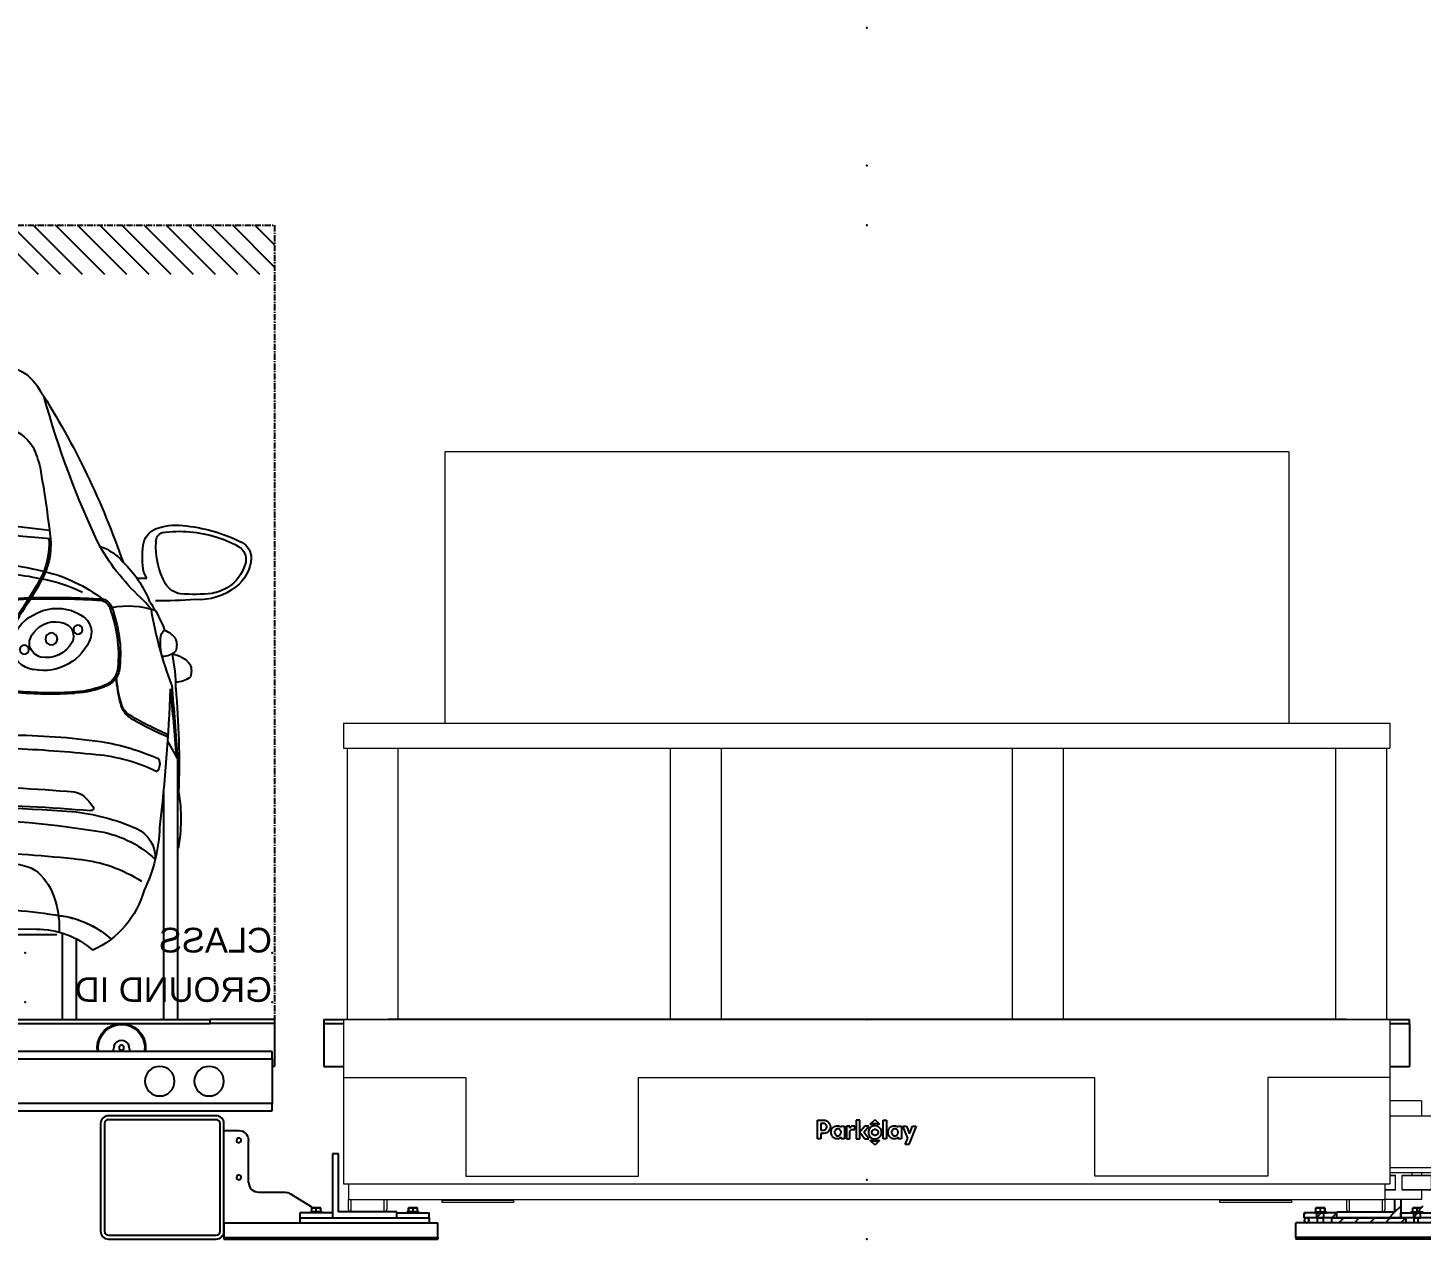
# Model space of a CAD drawing. Header units: millimetres. Extents: x 1822 to 16527, y -301 to 9797.
# Drawn here: x 6356.6 to 6638.9, y 3119.3 to 3364.7 of the extents above; entities that cross this region are included whole.
import ezdxf
from ezdxf.enums import TextEntityAlignment as Align

# ---------------------------------------------------------------- set-up
doc = ezdxf.new("R2010")
doc.units = ezdxf.units.MM
doc.set_wipeout_variables(frame=1)
doc.linetypes.add('CENTER', pattern=[2, 1.25, -0.25, 0.25, -0.25])
doc.linetypes.add('PHANTOM', pattern=[12.7, 6.35, -1.27, 1.27, -1.27, 1.27, -1.27])
for name, color, linetype in [('PK24-LABEL', 7, 'Continuous'), ('PK24-LOGO', 7, 'Continuous'), ('PK24E', 7, 'Continuous'), ('PK24E-COMP-CAR', 7, 'Continuous'), ('PK24E-DATA', 7, 'Continuous'), ('PK24E-STRUCT-STEEL', 254, 'Continuous')]:
    doc.layers.add(name, color=color, linetype=linetype)
for name, color, linetype, true_color in [('PK24E-COMP-CAR_ZONE', 250, 'CENTER', 0x383e42), ('PK24E-COMP-PALLET', 132, 'Continuous', 0x00b7c8), ('PK24E-HELPER', 253, 'PHANTOM', 0xa1a1a1), ('PK24E-SYS-SHELF', 31, 'Continuous', 0xffcc5a), ('PK24E-SYS-SHUTTLE', 31, 'Continuous', 0xffcc5a)]:
    doc.layers.add(name, color=color, linetype=linetype, true_color=true_color)
doc.styles.get("Standard").update_dxf_attribs({"font": 'arial.ttf'})

# ---------------------------------------------------------------- blocks, each defined once
blk = doc.blocks.new('*U50')
at = {"layer": 'PK24E-HELPER'}
blk.add_point((0, 213), dxfattribs=at)
at = {"layer": 'PK24-LABEL'}
blk.add_attdef('LEVEL_ID', text='', height=5, dxfattribs=at).set_placement((1102.57, 10.38), align=Align.CENTER)
at = {"layer": 'PK24E-DATA'}
for tag, p in [('COMP_TYPE', (170.5, 13.5)), ('GROUND_ID', (170.5, 3.5))]:
    blk.add_attdef(tag, p, '', height=5, dxfattribs=at)
blk = doc.blocks.new('*U51')
at = {"layer": 'PK24E-HELPER'}
for p in [(0, 173), (0, 0)]:
    blk.add_point(p, dxfattribs=at)
at = {"layer": 'PK24-LABEL'}
blk.add_attdef('LEVEL_ID', text='', height=5, dxfattribs=at).set_placement((1102.57, 10.38), align=Align.CENTER)
at = {"layer": 'PK24E-DATA'}
for tag, p in [('COMP_TYPE', (170.5, 13.5)), ('GROUND_ID', (170.5, 3.5))]:
    blk.add_attdef(tag, p, '', height=5, dxfattribs=at)
blk = doc.blocks.new('*U53')
at = {"layer": 'PK24E-HELPER'}
blk.add_point((0, 213), dxfattribs=at)
at = {"layer": 'PK24-LABEL'}
blk.add_attdef('LEVEL_ID', text='', height=5, dxfattribs=at).set_placement((876.57, 10.38), align=Align.CENTER)
at = {"layer": 'PK24E-DATA'}
for tag, p in [('COMP_TYPE', (170.5, 13.5)), ('GROUND_ID', (170.5, 3.5))]:
    blk.add_attdef(tag, p, '', height=5, dxfattribs=at)
blk = doc.blocks.new('LOGO----DECOR-PK24')
at = {"layer": 'PK24-LOGO'}
for p, q in [((-10, 2.13), (-8.71, 2.13)), ((-10, -1.62), (-10, 2.13)), ((-9.29, 1.47), (-9.29, 0.11)), ((-8.76, 1.47), (-9.29, 1.47)), ((-9.29, 0.11), (-8.76, 0.11)), ((-8.61, 1.46), (-8.76, 1.47)), ((-8.76, 0.11), (-8.61, 0.13)), ((-8.71, 2.13), (-8.43, 2.11)), ((-8.48, 1.42), (-8.61, 1.46)), ((-8.61, 0.13), (-8.48, 0.17)), ((-8.36, 1.35), (-8.48, 1.42)), ((-8.48, 0.17), (-8.36, 0.23)), ((-8.43, 2.11), (-8.3, 2.07)), ((-8.26, 1.27), (-8.36, 1.35)), ((-8.36, 0.23), (-8.26, 0.31)), ((-8.3, 2.07), (-8.17, 2.03)), ((-8.19, 1.17), (-8.26, 1.27)), ((-8.26, 0.31), (-8.19, 0.41)), ((-8.13, 1.05), (-8.19, 1.17)), ((-8.19, 0.41), (-8.13, 0.53)), ((-8.17, 2.03), (-7.94, 1.9)), ((-8.09, 0.93), (-8.13, 1.05)), ((-8.13, 0.53), (-8.09, 0.66)), ((-8.08, 0.79), (-8.09, 0.93)), ((-8.09, 0.66), (-8.08, 0.79)), ((-7.94, 1.9), (-7.74, 1.74)), ((-7.74, 1.74), (-7.58, 1.55)), ((-7.58, 0.04), (-7.74, -0.16)), ((-7.58, 1.55), (-7.46, 1.32)), ((-7.46, 0.27), (-7.58, 0.04)), ((-7.46, 1.32), (-7.38, 1.06)), ((-7.38, 0.52), (-7.46, 0.27)), ((-7.38, 1.06), (-7.36, 0.79)), ((-7.36, 0.79), (-7.38, 0.52)), ((-7.19, -0.02), (-7.16, 0.13)), ((-7.16, 0.13), (-7.11, 0.26)), ((-7.11, 0.26), (-6.98, 0.49)), ((-6.98, 0.49), (-6.82, 0.68)), ((-6.82, 0.68), (-6.62, 0.82)), ((-6.62, 0.82), (-6.41, 0.92)), ((-6.42, 0.06), (-6.48, -0.05)), ((-6.33, 0.17), (-6.42, 0.06)), ((-6.41, 0.92), (-6.19, 0.98)), ((-6.23, 0.25), (-6.33, 0.17)), ((-6.11, 0.31), (-6.23, 0.25)), ((-6.19, 0.98), (-5.97, 1)), ((-5.98, 0.35), (-6.11, 0.31)), ((-5.84, 0.36), (-5.98, 0.35)), ((-5.97, 1), (-5.74, 0.98)), ((-5.71, 0.35), (-5.84, 0.36)), ((-5.74, 0.98), (-5.53, 0.92)), ((-5.58, 0.31), (-5.71, 0.35)), ((-5.47, 0.24), (-5.58, 0.31)), ((-5.53, 0.92), (-5.35, 0.82)), ((-5.37, 0.16), (-5.47, 0.24)), ((-5.29, 0.06), (-5.37, 0.16)), ((-5.35, 0.82), (-5.21, 0.7)), ((-5.23, -0.06), (-5.29, 0.06)), ((-5.21, 0.7), (-5.21, 0.95)), ((-5.21, 0.95), (-4.5, 0.95)), ((-4.5, 0.95), (-4.5, -1.62)), ((-3.41, 0.95), (-4.11, 0.95)), ((-4.11, 0.95), (-4.11, -1.62)), ((-3.41, 0.53), (-3.41, 0.95)), ((-3.36, 0.62), (-3.41, 0.53)), ((-3.37, -0.03), (-3.32, 0.06)), ((-3.29, 0.71), (-3.36, 0.62)), ((-3.32, 0.06), (-3.26, 0.13)), ((-3.22, 0.78), (-3.29, 0.71)), ((-3.26, 0.13), (-3.19, 0.19)), ((-3.14, 0.84), (-3.22, 0.78)), ((-3.19, 0.19), (-3.11, 0.23)), ((-3.05, 0.89), (-3.14, 0.84)), ((-3.11, 0.23), (-3.02, 0.26)), ((-2.94, 0.92), (-3.05, 0.89)), ((-3.02, 0.26), (-2.92, 0.27)), ((-2.83, 0.94), (-2.94, 0.92)), ((-2.92, 0.27), (-2.42, 0.27)), ((-2.7, 0.95), (-2.83, 0.94)), ((-2.42, 0.95), (-2.7, 0.95)), ((-2.42, 0.27), (-2.42, 0.95)), ((-1.42, 2.13), (-2.13, 2.13)), ((-2.13, 2.13), (-2.13, -1.62)), ((-1.42, -1.62), (-1.42, 2.13)), ((-0.37, 0.95), (-1.42, -0.33)), ((-0.61, -0.33), (0.44, 0.95)), ((0.44, 0.95), (-0.37, 0.95)), ((0.44, 0.19), (0.36, -0.06)), ((0.56, 0.41), (0.44, 0.19)), ((0.72, 0.61), (0.56, 0.41)), ((0.92, 0.77), (0.72, 0.61)), ((0.77, 1.32), (0.79, 1.37)), ((0.78, 1.26), (0.77, 1.32)), ((0.81, 1.24), (0.78, 1.26)), ((0.79, 1.37), (1.61, 2.19)), ((0.85, 1.23), (0.81, 1.24)), ((0.89, 1.24), (0.85, 1.23)), ((1.07, 1.32), (0.89, 1.24)), ((1.15, 0.9), (0.92, 0.77)), ((1.27, 1.37), (1.07, 1.32)), ((1.07, -0.08), (1.13, 0.03)), ((1.13, 0.03), (1.21, 0.12)), ((1.4, 0.98), (1.15, 0.9)), ((1.21, 0.12), (1.3, 0.2)), ((1.46, 1.41), (1.27, 1.37)), ((1.3, 0.2), (1.41, 0.26)), ((1.67, 1), (1.4, 0.98)), ((1.41, 0.26), (1.54, 0.3)), ((1.67, 1.42), (1.46, 1.41)), ((1.54, 0.3), (1.67, 0.31)), ((1.61, 2.19), (1.67, 2.21)), ((1.67, 2.21), (1.73, 2.19)), ((1.87, 1.41), (1.67, 1.42)), ((1.94, 0.98), (1.67, 1)), ((1.67, 0.31), (1.8, 0.3)), ((1.73, 2.19), (2.54, 1.37)), ((1.8, 0.3), (1.92, 0.26)), ((2.07, 1.37), (1.87, 1.41)), ((1.92, 0.26), (2.03, 0.2)), ((2.19, 0.9), (1.94, 0.98)), ((2.03, 0.2), (2.13, 0.12)), ((2.26, 1.32), (2.07, 1.37)), ((2.13, 0.12), (2.2, 0.03)), ((2.41, 0.77), (2.19, 0.9)), ((2.2, 0.03), (2.26, -0.08)), ((2.45, 1.24), (2.26, 1.32)), ((2.61, 0.61), (2.41, 0.77)), ((2.48, 1.23), (2.45, 1.24)), ((2.52, 1.24), (2.48, 1.23)), ((2.55, 1.26), (2.52, 1.24)), ((2.54, 1.37), (2.57, 1.32)), ((2.57, 1.32), (2.55, 1.26)), ((2.78, 0.41), (2.61, 0.61)), ((2.9, 0.19), (2.78, 0.41)), ((2.98, -0.06), (2.9, 0.19)), ((3.31, 2.13), (4.01, 2.13)), ((3.31, -1.62), (3.31, 2.13)), ((4.01, 2.13), (4.01, -1.62)), ((4.37, -0.02), (4.4, 0.13)), ((4.4, 0.13), (4.45, 0.26)), ((4.45, 0.26), (4.58, 0.49)), ((4.58, 0.49), (4.74, 0.68)), ((4.74, 0.68), (4.93, 0.82)), ((4.93, 0.82), (5.15, 0.92)), ((5.14, 0.06), (5.08, -0.05)), ((5.23, 0.17), (5.14, 0.06)), ((5.15, 0.92), (5.37, 0.98)), ((5.33, 0.25), (5.23, 0.17)), ((5.45, 0.31), (5.33, 0.25)), ((5.37, 0.98), (5.59, 1)), ((5.58, 0.35), (5.45, 0.31)), ((5.72, 0.36), (5.58, 0.35)), ((5.59, 1), (5.82, 0.98)), ((5.85, 0.35), (5.72, 0.36)), ((5.82, 0.98), (6.03, 0.92)), ((5.98, 0.31), (5.85, 0.35)), ((6.09, 0.24), (5.98, 0.31)), ((6.03, 0.92), (6.21, 0.82)), ((6.19, 0.16), (6.09, 0.24)), ((6.27, 0.06), (6.19, 0.16)), ((6.21, 0.82), (6.35, 0.7)), ((6.32, -0.06), (6.27, 0.06)), ((6.35, 0.7), (6.35, 0.95)), ((6.35, 0.95), (7.06, 0.95)), ((7.06, 0.95), (7.06, -1.62)), ((8.33, -1.51), (7.31, 0.95)), ((7.31, 0.95), (8.05, 0.95)), ((8.05, 0.95), (8.68, -0.63)), ((10, 0.95), (8.51, -2.81)), ((8.68, -0.63), (9.27, 0.95)), ((9.27, 0.95), (10, 0.95)), ((-9.29, -1.62), (-10, -1.62)), ((-8.71, -0.55), (-9.29, -0.55)), ((-9.29, -0.55), (-9.29, -1.62)), ((-8.43, -0.52), (-8.71, -0.55)), ((-8.3, -0.49), (-8.43, -0.52)), ((-8.17, -0.44), (-8.3, -0.49)), ((-7.94, -0.32), (-8.17, -0.44)), ((-7.74, -0.16), (-7.94, -0.32)), ((-7.22, -0.33), (-7.21, -0.17)), ((-7.21, -0.5), (-7.22, -0.33)), ((-7.21, -0.17), (-7.19, -0.02)), ((-7.19, -0.65), (-7.21, -0.5)), ((-7.16, -0.79), (-7.19, -0.65)), ((-7.1, -0.92), (-7.16, -0.79)), ((-6.97, -1.15), (-7.1, -0.92)), ((-6.81, -1.34), (-6.97, -1.15)), ((-6.62, -1.48), (-6.81, -1.34)), ((-6.41, -1.59), (-6.62, -1.48)), ((-6.52, -0.18), (-6.53, -0.33)), ((-6.53, -0.33), (-6.52, -0.47)), ((-6.48, -0.05), (-6.52, -0.18)), ((-6.52, -0.47), (-6.48, -0.6)), ((-6.48, -0.6), (-6.42, -0.72)), ((-6.42, -0.72), (-6.33, -0.82)), ((-6.19, -1.65), (-6.41, -1.59)), ((-6.33, -0.82), (-6.23, -0.9)), ((-6.23, -0.9), (-6.11, -0.97)), ((-5.98, -1.67), (-6.19, -1.65)), ((-6.11, -0.97), (-5.98, -1.01)), ((-5.98, -1.01), (-5.84, -1.02)), ((-5.74, -1.65), (-5.98, -1.67)), ((-5.84, -1.02), (-5.71, -1.01)), ((-5.53, -1.57), (-5.74, -1.65)), ((-5.71, -1.01), (-5.58, -0.97)), ((-5.58, -0.97), (-5.47, -0.9)), ((-5.35, -1.47), (-5.53, -1.57)), ((-5.47, -0.9), (-5.37, -0.82)), ((-5.37, -0.82), (-5.29, -0.72)), ((-5.21, -1.33), (-5.35, -1.47)), ((-5.29, -0.72), (-5.23, -0.6)), ((-5.2, -0.19), (-5.23, -0.06)), ((-5.23, -0.6), (-5.2, -0.47)), ((-5.21, -1.62), (-5.21, -1.33)), ((-5.21, -1.33), (-5.21, -1.33)), ((-4.5, -1.62), (-5.21, -1.62)), ((-5.19, -0.33), (-5.2, -0.19)), ((-5.2, -0.47), (-5.19, -0.33)), ((-4.11, -1.62), (-3.41, -1.62)), ((-3.41, -0.21), (-3.4, -0.12)), ((-3.41, -1.62), (-3.41, -0.21)), ((-3.4, -0.12), (-3.37, -0.03)), ((-2.13, -1.62), (-1.42, -1.62)), ((-1.42, -0.33), (-0.37, -1.62)), ((0.44, -1.62), (-0.61, -0.33)), ((-0.37, -1.62), (0.44, -1.62)), ((0.36, -0.06), (0.33, -0.33)), ((0.33, -0.33), (0.36, -0.6)), ((0.36, -0.6), (0.44, -0.85)), ((0.44, -0.85), (0.56, -1.08)), ((0.56, -1.08), (0.72, -1.28)), ((0.72, -1.28), (0.92, -1.44)), ((0.77, -1.98), (0.78, -1.93)), ((0.79, -2.04), (0.77, -1.98)), ((0.78, -1.93), (0.81, -1.9)), ((1.61, -2.85), (0.79, -2.04)), ((0.81, -1.9), (0.85, -1.89)), ((0.85, -1.89), (0.89, -1.9)), ((0.89, -1.9), (1.07, -1.98)), ((0.92, -1.44), (1.15, -1.56)), ((1.02, -0.33), (1.03, -0.2)), ((1.03, -0.46), (1.02, -0.33)), ((1.03, -0.2), (1.07, -0.08)), ((1.07, -0.59), (1.03, -0.46)), ((1.13, -0.7), (1.07, -0.59)), ((1.07, -1.98), (1.27, -2.04)), ((1.21, -0.79), (1.13, -0.7)), ((1.15, -1.56), (1.4, -1.64)), ((1.3, -0.87), (1.21, -0.79)), ((1.27, -2.04), (1.46, -2.07)), ((1.41, -0.93), (1.3, -0.87)), ((1.4, -1.64), (1.67, -1.67)), ((1.54, -0.97), (1.41, -0.93)), ((1.46, -2.07), (1.67, -2.09)), ((1.67, -0.98), (1.54, -0.97)), ((1.8, -0.97), (1.67, -0.98)), ((1.67, -1.67), (1.94, -1.64)), ((1.67, -2.09), (1.87, -2.07)), ((2.54, -2.04), (1.73, -2.85)), ((1.92, -0.93), (1.8, -0.97)), ((1.87, -2.07), (2.07, -2.04)), ((2.03, -0.87), (1.92, -0.93)), ((1.94, -1.64), (2.19, -1.56)), ((2.13, -0.79), (2.03, -0.87)), ((2.07, -2.04), (2.26, -1.98)), ((2.2, -0.7), (2.13, -0.79)), ((2.19, -1.56), (2.41, -1.44)), ((2.26, -0.59), (2.2, -0.7)), ((2.26, -0.08), (2.3, -0.2)), ((2.3, -0.46), (2.26, -0.59)), ((2.26, -1.98), (2.45, -1.9)), ((2.3, -0.2), (2.31, -0.33)), ((2.31, -0.33), (2.3, -0.46)), ((2.41, -1.44), (2.61, -1.28)), ((2.45, -1.9), (2.48, -1.89)), ((2.48, -1.89), (2.52, -1.9)), ((2.52, -1.9), (2.55, -1.93)), ((2.57, -1.98), (2.54, -2.04)), ((2.55, -1.93), (2.57, -1.98)), ((2.61, -1.28), (2.78, -1.08)), ((2.78, -1.08), (2.9, -0.85)), ((2.9, -0.85), (2.98, -0.6)), ((3, -0.33), (2.98, -0.06)), ((2.98, -0.6), (3, -0.33)), ((4.01, -1.62), (3.31, -1.62)), ((4.34, -0.17), (4.37, -0.02)), ((4.34, -0.33), (4.34, -0.17)), ((4.34, -0.5), (4.34, -0.33)), ((4.37, -0.65), (4.34, -0.5)), ((4.4, -0.79), (4.37, -0.65)), ((4.46, -0.92), (4.4, -0.79)), ((4.59, -1.15), (4.46, -0.92)), ((4.75, -1.34), (4.59, -1.15)), ((4.94, -1.48), (4.75, -1.34)), ((5.15, -1.59), (4.94, -1.48)), ((5.04, -0.18), (5.03, -0.33)), ((5.03, -0.33), (5.04, -0.47)), ((5.08, -0.05), (5.04, -0.18)), ((5.04, -0.47), (5.08, -0.6)), ((5.08, -0.6), (5.14, -0.72)), ((5.14, -0.72), (5.23, -0.82)), ((5.37, -1.65), (5.15, -1.59)), ((5.23, -0.82), (5.33, -0.9)), ((5.33, -0.9), (5.45, -0.97)), ((5.58, -1.67), (5.37, -1.65)), ((5.45, -0.97), (5.58, -1.01)), ((5.58, -1.01), (5.72, -1.02)), ((5.81, -1.65), (5.58, -1.67)), ((5.72, -1.02), (5.85, -1.01)), ((6.03, -1.57), (5.81, -1.65)), ((5.85, -1.01), (5.98, -0.97)), ((5.98, -0.97), (6.09, -0.9)), ((6.21, -1.47), (6.03, -1.57)), ((6.09, -0.9), (6.19, -0.82)), ((6.19, -0.82), (6.27, -0.72)), ((6.35, -1.33), (6.21, -1.47)), ((6.27, -0.72), (6.32, -0.6)), ((6.36, -0.19), (6.32, -0.06)), ((6.32, -0.6), (6.36, -0.47)), ((6.35, -1.62), (6.35, -1.33)), ((6.35, -1.33), (6.35, -1.33)), ((7.06, -1.62), (6.35, -1.62)), ((6.37, -0.33), (6.36, -0.19)), ((6.36, -0.47), (6.37, -0.33)), ((7.8, -2.81), (8.33, -1.51)), ((8.51, -2.81), (7.8, -2.81)), ((1.67, -2.88), (1.61, -2.85)), ((1.73, -2.85), (1.67, -2.88))]:
    blk.add_line(p, q, dxfattribs=at)
blk = doc.blocks.new('SEDAN--ONPALLET-BACK-COMP-PKE24')
at = {"layer": 'PK24E-COMP-CAR'}
for p, q in [((-78.19, 93.65), (-78.57, 92.66)), ((78.18, 93.65), (78.56, 92.66)), ((-83.42, 89.39), (-82.8, 90.58)), ((83.41, 89.39), (82.79, 90.58)), ((-81.39, 89.38), (-83.42, 89.39)), ((81.38, 89.38), (83.41, 89.39)), ((85.14, 84.82), (83.86, 84.82)), ((-3.03, 82.53), (-0.89, 77.91)), ((0, 80.09), (-1.62, 83.19)), ((0, 80.09), (1.61, 83.19)), ((3.03, 82.53), (0.88, 77.91)), ((-5.34, 79.42), (-2.11, 72.72)), ((-1.8, 75.79), (-4.54, 80.95)), ((1.79, 75.79), (4.53, 80.95)), ((5.33, 79.42), (2.1, 72.72)), ((-0.89, 77.91), (-1.8, 75.79)), ((0, 77.91), (-0.89, 77.91)), ((0, 77.91), (0.88, 77.91)), ((0.88, 77.91), (1.79, 75.79)), ((-1.6, 72.54), (0, 76.15)), ((1.59, 72.54), (0, 76.15)), ((-48.61, 68.57), (-33.94, 68.66)), ((-48.4, 68.25), (-33.73, 68.34)), ((48.39, 68.25), (33.72, 68.34)), ((48.6, 68.57), (33.93, 68.66)), ((38.65, 61.55), (-38.66, 61.55)), ((38.65, 61.19), (-38.66, 61.19)), ((37.58, 59.7), (-37.59, 59.7)), ((-87.57, 56.39), (-89.7, 52.69)), ((87.56, 56.39), (89.7, 52.69)), ((-89.7, 0), (-89.7, 52.69)), ((89.7, 0), (89.7, 52.69)), ((-86.74, 46.15), (-86.74, 0)), ((86.73, 46.15), (86.73, 0)), ((54.62, 28.71), (45.73, 28.71)), ((53.92, 30.48), (46.42, 30.48)), ((38.11, 22.56), (-48.96, 22.56)), ((-66.2, 17.52), (-66.2, 0)), ((67.12, 17.21), (-65.12, 17.21)), ((66.2, 17.52), (66.2, 0)), ((-69.17, 0), (-69.17, 16.29)), ((69.16, 0), (69.16, 16.29))]:
    blk.add_line(p, q, dxfattribs=at)
for centre, radius in [((0, 77.87), 7.61), ((0, 77.87), 6.51), ((0, 77.87), 5.56), ((-69.42, 78.97), 0.922), ((-46.41, 78.14), 0.922), ((46.4, 78.14), 0.922), ((69.41, 78.97), 0.922), ((-64.06, 77.1), 1.21), ((-42.21, 76.65), 1.04), ((42.2, 76.65), 1.04), ((64.06, 77.1), 1.21), ((-58.58, 74.94), 0.922), ((-38.35, 75.07), 0.922), ((38.34, 75.07), 0.922), ((58.57, 74.94), 0.922), ((45.54, 23.04), 3.91), ((54.74, 23.04), 3.91)]:
    blk.add_circle(centre, radius, dxfattribs=at)
for centre, radius, start, end in [((0, -306.42), 441.62, 82.7549, 97.2451), ((-53.72, 123.47), 8.91, 111.7295, 146.4808), ((-56.43, 130.59), 1.3, 56.0817, 117.0246), ((-1705.96, -70.58), 1662.61, 6.58929, 6.98737), ((1705.95, -70.58), 1662.61, 173.01263, 173.41071), ((56.42, 130.59), 1.3, 62.9754, 123.9183), ((53.71, 123.47), 8.91, 33.5192, 68.2705), ((73.75, 40.71), 160.89, 146.9751, 160.7906), ((-73.76, 40.71), 160.89, 19.2094, 33.0249), ((-232.16, 172.11), 175.68, 334.28, 344.8153), ((0, -299.58), 425.19, 85.3076, 94.6924), ((0, -236.02), 360.28, 87.2594, 92.7406), ((232.15, 172.11), 175.68, 195.1847, 205.72), ((-27.15, 36.74), 87.78, 94.9922, 108.0402), ((-27.01, 44.32), 78.81, 94.578, 107.6248), ((-11.48, -105.61), 229.53, 91.4347, 95.4539), ((11.48, -105.61), 229.53, 84.5461, 88.5653), ((27, 44.32), 78.81, 72.3752, 85.422), ((27.14, 36.74), 87.78, 71.9598, 85.0078), ((-52.08, 110.61), 9.85, 103.2514, 147.2793), ((-49.66, 113.65), 5.91, 101.7996, 159.3121), ((49.65, 113.65), 5.91, 20.6879, 78.2004), ((52.07, 110.61), 9.85, 32.7207, 76.7486), ((-42.4, 107.59), 19.8, 155.0777, 167.6656), ((42.39, 107.59), 19.8, 12.3344, 24.9223), ((2.09, 102.19), 58.86, 166.7004, 179.8799), ((-2.1, 102.19), 58.86, 0.1201, 13.2996), ((204.77, 65.47), 270.53, 170.1331, 173.2046), ((-204.78, 65.47), 270.53, 6.7954, 9.8669), ((0, -408.79), 511.92, 82.8586, 97.1414), ((0, -708.69), 812.99, 85.99614, 94.00386), ((-87.69, 66.79), 33.42, 95.082, 116.6494), ((-90, 74.41), 24.49, 81.7517, 107.9773), ((-89.33, 88.38), 11.77, 69.152, 96.4359), ((-86.68, 95.66), 4.03, 6.1344, 67.6054), ((0, -661.52), 761.68, 85.1916, 94.8084), ((86.67, 95.66), 4.03, 112.3946, 173.8656), ((89.33, 88.38), 11.77, 83.5641, 110.848), ((90, 74.41), 24.49, 72.0227, 98.2483), ((87.68, 66.79), 33.42, 63.3506, 84.918), ((-100.94, 93.54), 3.58, 119.0895, 181.663), ((-91.84, 78.02), 20.5, 106.2161, 121.0426), ((-100.63, 95.81), 15.41, 330.613, 3.6615), ((-87.23, 96.8), 1.99, 359.75, 68.1096), ((-97.34, 93.67), 14.86, 347.9987, 9.3674), ((-49.29, 96.14), 14.63, 174.7585, 210.2173), ((-48.95, 96.28), 14.63, 175.1799, 210.2173), ((48.94, 96.28), 14.63, 329.7827, 4.8201), ((49.28, 96.14), 14.63, 329.7827, 5.2415), ((97.33, 93.67), 14.86, 170.6326, 192.0013), ((100.62, 95.81), 15.41, 176.3385, 209.387), ((87.22, 96.8), 1.99, 111.8904, 180.25), ((91.83, 78.02), 20.5, 58.9574, 73.7839), ((100.94, 93.54), 3.58, 358.337, 60.9105), ((-96.73, 93.91), 7.81, 183.5184, 233.0831), ((-100.21, 93.18), 3.25, 132.4659, 197.315), ((-111.73, 117.38), 43.53, 311.6388, 330.3946), ((-70.54, 85.98), 10.45, 108.7213, 140.2441), ((-24.17, -125.3), 219.77, 91.3793, 96.7753), ((0, -729.84), 824.77, 87.95349, 92.04651), ((24.16, -125.3), 219.77, 83.2247, 88.6207), ((111.72, 117.38), 43.53, 209.6054, 228.3612), ((70.53, 85.98), 10.45, 39.7559, 71.2787), ((96.72, 93.91), 7.81, 306.9169, 356.4816), ((100.2, 93.18), 3.25, 342.685, 47.5341), ((-95.23, 94.63), 8.44, 196.6287, 237.6331), ((-62.99, 76.43), 22.5, 133.8314, 158.0251), ((-55.39, 60.52), 31.12, 103.9165, 127.5363), ((-37.92, -16.3), 109.91, 96.3588, 102.9332), ((-41.21, -18.05), 109.37, 94.2006, 100.8696), ((-23.53, -158.53), 250.88, 91.3516, 95.8781), ((0, -917.39), 1010.09, 88.32968, 91.67032), ((23.52, -158.53), 250.88, 84.1219, 88.6484), ((41.2, -18.05), 109.37, 79.1304, 85.7994), ((37.91, -16.3), 109.91, 77.0668, 83.6412), ((55.38, 60.52), 31.12, 52.4637, 76.0835), ((62.98, 76.43), 22.5, 21.9749, 46.1686), ((95.22, 94.63), 8.44, 302.3669, 343.3713), ((-94.05, 96.69), 11.64, 230.7729, 273.9635), ((-90.95, 90.58), 4.42, 279.8854, 328.087), ((-56.08, 57.32), 32.54, 100.8472, 115.9658), ((23.13, 136.48), 97.51, 209.2858, 214.1647), ((23.46, 136.62), 97.51, 209.2858, 214.1647), ((-23.47, 136.62), 97.51, 325.8353, 330.7142), ((-23.13, 136.48), 97.51, 325.8353, 330.7142), ((56.07, 57.32), 32.54, 64.0342, 79.1528), ((90.94, 90.58), 4.42, 211.913, 260.1146), ((94.05, 96.69), 11.64, 266.0365, 309.2271), ((-94.33, 97.07), 10.99, 240.4865, 257.8848), ((-92.89, 121.27), 35.15, 263.8729, 274.4004), ((-85.71, 196.49), 111.67, 266.1296, 270.2906), ((-57.79, 67.26), 31.44, 145.9831, 158.2919), ((-118.58, 114.5), 46.46, 317.8416, 320.3425), ((-72.97, 82.12), 3.58, 131.3061, 157.2543), ((-73.48, 82.48), 2.54, 105.7649, 159.5738), ((-74.08, 83.08), 2.14, 97.396, 125.9447), ((-63.65, -88.82), 174.34, 88.7985, 93.5194), ((-63.47, -89.09), 174.34, 88.7985, 93.5194), ((-65.58, -24.83), 110.46, 78.6349, 86.8746), ((-65.43, -25.08), 110.46, 78.6349, 86.8746), ((65.42, -25.08), 110.46, 93.1254, 101.3651), ((65.57, -24.83), 110.46, 93.1254, 101.3651), ((63.46, -89.09), 174.34, 86.4806, 91.2015), ((63.64, -88.82), 174.34, 86.4806, 91.2015), ((73.47, 82.48), 2.54, 20.4262, 74.2351), ((74.07, 83.08), 2.14, 54.0553, 82.604), ((72.96, 82.12), 3.58, 22.7457, 48.6939), ((118.57, 114.5), 46.46, 219.6575, 222.1584), ((57.78, 67.26), 31.44, 21.7081, 34.0169), ((85.7, 196.49), 111.67, 269.7094, 273.8704), ((92.88, 121.27), 35.15, 265.5996, 276.1271), ((94.33, 97.07), 10.99, 282.1152, 299.5135), ((-163.05, 96.22), 79.84, 339.1233, 350.3985), ((-79.48, 65.91), 17.88, 79.6458, 108.1931), ((-83.51, 82.79), 0.82, 140.0391, 172.0315), ((-51.77, 74.05), 26.26, 158.9072, 185.5919), ((-51.36, 73.92), 26.26, 158.9072, 185.5919), ((-65.22, 74.11), 9.19, 58.9582, 125.0893), ((-63.8, 74.87), 7.85, 6.5791, 64.9422), ((-47.59, 60.39), 23.38, 64.0562, 80.7119), ((-47.43, 60.14), 23.38, 64.0562, 80.7119), ((47.42, 60.14), 23.38, 99.2881, 115.9438), ((47.58, 60.39), 23.38, 99.2881, 115.9438), ((63.79, 74.87), 7.85, 115.0578, 173.4209), ((65.21, 74.11), 9.19, 54.9107, 121.0418), ((51.35, 73.92), 26.26, 354.4081, 21.0928), ((79.47, 65.91), 17.88, 71.8069, 100.3542), ((51.76, 74.05), 26.26, 354.4081, 21.0928), ((83.5, 82.79), 0.82, 7.9685, 39.9609), ((163.04, 96.22), 79.84, 189.6015, 200.8767), ((-68.22, 78.42), 3.94, 125.3333, 194.4275), ((-65.76, 77.66), 2.78, 108.3649, 206.1332), ((-64.89, 75.08), 5.51, 36.9767, 108.4916), ((170.36, 220), 266.59, 211.2452, 214.696), ((170.7, 220.13), 266.59, 211.2452, 214.696), ((-45.64, 77.68), 3.7, 121.086, 229.6381), ((-43.75, 71.97), 9.66, 54.2221, 113.1395), ((-43.4, 77.09), 2.06, 102.2281, 208.5248), ((-43.05, 74.8), 4.37, 35.0533, 100.4062), ((-40.94, 74.99), 5.59, 5.0066, 59.5481), ((-42.55, 71.07), 11.57, 45.6275, 63.3318), ((-42.71, 70.68), 11.84, 47.2334, 62.3277), ((-48.8, 66.06), 19.42, 22.2374, 43.2818), ((-48.6, 66.03), 19.42, 22.2374, 43.2818), ((48.59, 66.03), 19.42, 136.7182, 157.7626), ((48.79, 66.06), 19.42, 136.7182, 157.7626), ((42.55, 71.07), 11.57, 116.6682, 134.3725), ((42.7, 70.68), 11.84, 117.6723, 132.7666), ((40.93, 74.99), 5.59, 120.4519, 174.9934), ((43.75, 71.97), 9.66, 66.8605, 125.7779), ((43.04, 74.8), 4.37, 79.5938, 144.9467), ((43.39, 77.09), 2.06, 331.4752, 77.7719), ((45.63, 77.68), 3.7, 310.3619, 58.914), ((-170.71, 220.13), 266.59, 325.304, 328.7548), ((-170.37, 220), 266.59, 325.304, 328.7548), ((64.88, 75.08), 5.51, 71.5084, 143.0233), ((65.76, 77.66), 2.78, 333.8668, 71.6351), ((68.22, 78.42), 3.94, 345.5725, 54.6667), ((-85.88, 75.84), 3.56, 158.334, 199.1479), ((-84.99, 74.09), 5.2, 112.8005, 143.886), ((-88.49, 77.06), 2.35, 2.7051, 50.7396), ((-99.21, 76.61), 13.08, 346.5453, 2.4829), ((-62.48, 80.84), 10.15, 199.572, 281.0273), ((-62.96, 79.36), 6.05, 208.8387, 280.4369), ((-62.8, 76.17), 3.2, 348.406, 43.923), ((-41.84, 76.24), 2.6, 312.2585, 24.2049), ((41.84, 76.24), 2.6, 155.7951, 227.7415), ((62.79, 76.17), 3.2, 136.077, 191.594), ((62.47, 80.84), 10.15, 258.9727, 340.428), ((62.95, 79.36), 6.05, 259.5631, 331.1613), ((99.2, 76.61), 13.08, 177.5171, 193.4547), ((88.48, 77.06), 2.35, 129.2604, 177.2949), ((84.98, 74.09), 5.2, 36.114, 67.1995), ((85.87, 75.84), 3.56, 340.8521, 21.666), ((-87.96, 68.86), 5.2, 95.956, 143.886), ((-86.82, 76.71), 3.16, 219.9674, 276.0093), ((-57.79, 67.26), 31.44, 167.564, 180.3404), ((-63.07, 76.87), 3.67, 289.2747, 338.5219), ((-61.09, 75.93), 5.09, 276.2864, 358.2545), ((-40.4, 82.25), 10.62, 224.0368, 272.2346), ((-41.63, 78.14), 4.12, 209.6432, 291.8182), ((-39.45, 75.68), 4.09, 262.4683, 357.1429), ((-36.64, 71.01), 6.29, 1.5811, 22.4164), ((36.63, 71.01), 6.29, 157.5836, 178.4189), ((39.44, 75.68), 4.09, 182.8571, 277.5317), ((40.39, 82.25), 10.62, 267.7654, 315.9632), ((41.62, 78.14), 4.12, 248.1818, 330.3568), ((61.08, 75.93), 5.09, 181.7455, 263.7136), ((63.06, 76.87), 3.67, 201.4781, 250.7253), ((86.81, 76.71), 3.16, 263.9907, 320.0326), ((87.95, 68.86), 5.2, 36.114, 84.044), ((57.78, 67.26), 31.44, 359.6596, 12.436), ((-88.85, 70.61), 3.56, 158.334, 199.1479), ((-73.54, 71.6), 4.37, 181.3999, 243.9912), ((-73.38, 71.54), 4.12, 182.5999, 241.1001), ((-32.71, 71.23), 2.36, 281.9825, 358.8445), ((-32.86, 71.05), 2.71, 321.0711, 2.2929), ((-36.44, 70.98), 6.29, 1.5811, 22.4164), ((36.43, 70.98), 6.29, 157.5836, 178.4189), ((32.85, 71.05), 2.71, 177.7071, 218.9289), ((32.7, 71.23), 2.36, 181.1555, 258.0175), ((73.38, 71.54), 4.12, 298.8999, 357.4001), ((73.53, 71.6), 4.37, 296.0088, 358.6001), ((88.84, 70.61), 3.56, 340.8521, 21.666), ((-89.18, 72.97), 4.66, 229.3781, 269.5577), ((2809.42, -170.04), 2907.61, 175.3087, 175.60428), ((-104.31, 71.56), 27.17, 343.7699, 355.1958), ((-104.62, 71.06), 27.47, 344.9792, 356.1913), ((-67.64, 85.42), 19.11, 246.1134, 265.9507), ((-57.63, 85.87), 19.37, 272.5053, 296.408), ((-57.44, 85.6), 19.37, 272.5053, 296.408), ((7.47, 105.51), 67.51, 213.4958, 218.3507), ((7.81, 105.64), 67.51, 213.4958, 216.2012), ((-34.14, 75.76), 7.1, 271.5702, 285.6632), ((-33.92, 75.44), 7.1, 271.5702, 285.6632), ((-32.69, 71.2), 2.69, 284.7999, 316.228), ((32.68, 71.2), 2.69, 223.772, 255.2001), ((33.91, 75.44), 7.1, 254.3368, 268.4298), ((34.13, 75.76), 7.1, 254.3368, 268.4298), ((-7.48, 105.51), 67.51, 321.6493, 326.5042), ((-7.82, 105.64), 67.51, 323.7988, 326.5042), ((57.43, 85.6), 19.37, 243.592, 267.4947), ((57.62, 85.87), 19.37, 243.592, 267.4947), ((67.63, 85.42), 19.11, 274.0493, 293.8866), ((104.61, 71.06), 27.47, 183.8087, 195.0208), ((104.3, 71.56), 27.17, 184.8042, 196.2301), ((-2809.43, -170.04), 2907.61, 4.39572, 4.6913), ((89.17, 72.97), 4.66, 270.4423, 310.6219), ((75.79, 51.98), 165.71, 174.7739, 182.0473), ((352.68, 20.75), 443.21, 174.014, 175.7847), ((265.97, 79.98), 354.33, 182.1048, 186.6492), ((-67.85, 84.74), 18.68, 245.9927, 267.0881), ((-63.93, 143.35), 77.17, 266.2475, 275.3212), ((-63.75, 143.08), 77.17, 266.2475, 275.3212), ((-39.02, 70.72), 9.11, 212.922, 244.1396), ((39.01, 70.72), 9.11, 295.8604, 327.078), ((63.74, 143.08), 77.17, 264.6788, 273.7525), ((63.93, 143.35), 77.17, 264.6788, 273.7525), ((67.84, 84.74), 18.68, 272.9119, 294.0073), ((-265.98, 79.98), 354.33, 353.3508, 357.8952), ((-352.68, 20.75), 443.21, 4.2153, 5.986), ((-75.79, 51.98), 165.71, 357.9527, 5.2261), ((-83.55, 65.41), 5.65, 313.568, 344.996), ((-82.6, 65.28), 4.56, 311.6151, 343.2193), ((-38.58, 71.66), 10.46, 225.3338, 269.5882), ((-37.58, 69.58), 9.88, 217.078, 269.9506), ((-38.58, 72.01), 10.46, 245.0495, 269.5882), ((37.57, 69.58), 9.88, 270.0494, 322.922), ((38.57, 71.66), 10.46, 270.4118, 314.6662), ((38.57, 72.01), 10.46, 270.4118, 294.9505), ((83.54, 65.41), 5.65, 195.004, 226.432), ((82.59, 65.28), 4.56, 196.7807, 228.3849), ((-116.42, 123.58), 71.88, 293.5828, 300.8433), ((-108.59, 107.95), 54.88, 292.4492, 301.8145), ((116.41, 123.58), 71.88, 239.1567, 246.4172), ((108.58, 107.95), 54.88, 238.1855, 247.5508), ((-54.94, -79.6), 137.24, 90.2414, 97.9856), ((0, -2380.61), 2438.88, 88.69566, 91.30434), ((54.93, -79.6), 137.24, 82.0144, 89.7586), ((-66.72, 10), 46.88, 98.9464, 113.9994), ((-69.7, 17.95), 35.93, 95.4667, 116.0357), ((-41.61, -262.18), 317.46, 92.5894, 95.6973), ((0, -2232.03), 2287.67, 88.5987, 91.4013), ((-23.69, 39.97), 14.4, 92.2366, 124.1195), ((-23.76, 40.64), 13.17, 94.1085, 124.5148), ((0, -610.72), 664.95, 87.87096, 92.12904), ((0, -355.01), 410.08, 86.6107, 93.3893), ((23.68, 39.97), 14.4, 55.8805, 87.7634), ((23.75, 40.64), 13.17, 55.4852, 85.8915), ((41.6, -262.18), 317.46, 84.3027, 87.4106), ((69.69, 17.95), 35.93, 63.9643, 84.5333), ((66.71, 10), 46.88, 66.0006, 81.0536), ((2809.42, -170.04), 2907.61, 175.62198, 175.6727), ((-83.38, 51.8), 2.62, 156.973, 216.933), ((-17.88, 38.78), 19.09, 136.6482, 165.8865), ((-14.41, 35.01), 23.55, 135.5932, 159.0401), ((14.4, 35.01), 23.55, 20.9599, 44.4068), ((17.87, 38.78), 19.09, 14.1135, 43.3518), ((83.37, 51.8), 2.62, 323.067, 23.027), ((-2809.43, -170.04), 2907.61, 4.3273, 4.37802), ((-58.14, 40.66), 32.14, 170.3307, 190.778), ((352.68, 20.75), 443.21, 176.4858, 176.7268), ((-59.03, 33.06), 16.81, 133.5564, 143.3233), ((-68.21, 42.45), 3.68, 97.5284, 130.7059), ((-44.85, -217.27), 264.45, 90.0435, 95.1729), ((-68.41, 57.32), 22.05, 321.2025, 332.5189), ((-58.82, 55.48), 17.09, 317.0406, 327.1704), ((-45.03, 46.52), 0.654, 331.6626, 91.1726), ((45.02, 46.52), 0.654, 88.8274, 208.3374), ((58.81, 55.48), 17.09, 212.8296, 222.9594), ((44.84, -217.27), 264.45, 84.8271, 89.9565), ((68.4, 57.32), 22.05, 207.4811, 218.7975), ((68.2, 42.45), 3.68, 49.2941, 82.4716), ((59.02, 33.06), 16.81, 36.6767, 46.4436), ((-352.68, 20.75), 443.21, 3.2732, 3.5142), ((58.13, 40.66), 32.14, 349.222, 9.6693), ((-72.12, 42.8), 0.482, 142.3699, 277.1199), ((-39.58, -347.1), 390.78, 91.1215, 94.7687), ((-31.53, -466.81), 510.26, 90.5461, 94.1151), ((-47.26, 45.68), 2.08, 270.8094, 297.0382), ((-31.12, 48.67), 7.43, 224.7434, 269.4027), ((31.11, 48.67), 7.43, 270.5973, 315.2566), ((31.52, -466.81), 510.26, 85.8849, 89.4539), ((47.25, 45.68), 2.08, 242.9618, 269.1906), ((39.57, -347.1), 390.78, 85.2313, 88.8785), ((72.12, 42.8), 0.482, 262.8801, 37.6301), ((-64.02, -0.45), 42.79, 95.542, 113.7908), ((-41.54, -156.28), 196.99, 90.1986, 99.1748), ((0, -8552.83), 8593.65, 89.718539, 90.281461), ((0, 22989.93), 22948.71, 269.92213, 270.07787), ((41.53, -156.28), 196.99, 80.8252, 89.8014), ((64.01, -0.45), 42.79, 66.2092, 84.458), ((-54.54, 39.92), 31.45, 181.7482, 205.8275), ((-78.49, 32.72), 6.6, 114.9777, 182.617), ((-70.34, 17.07), 21.29, 97.0414, 133.857), ((70.33, 17.07), 21.29, 46.143, 82.9586), ((78.48, 32.72), 6.6, 357.383, 65.0223), ((54.53, 39.92), 31.45, 334.1725, 358.2518), ((-41.55, -213.86), 247.91, 91.7049, 96.5297), ((0, -2120.36), 2154.85, 88.69904, 91.30096), ((41.54, -213.86), 247.91, 83.4703, 88.2951), ((-66.73, 3.96), 28.65, 96.0498, 122.8908), ((-55.22, 18.26), 13.33, 93.6881, 111.224), ((-55.22, 18.26), 13.33, 93.6881, 111.224), ((0, -2168.54), 2200.81, 88.54008, 91.45992), ((55.21, 18.26), 13.33, 68.776, 86.3119), ((66.72, 3.96), 28.65, 57.1092, 83.9502), ((-54.78, 22.08), 10.09, 121.436, 157.6945), ((-54.78, 22.08), 10.09, 121.436, 157.6945), ((45.93, 23.06), 7.27, 105.1254, 147.1976), ((45.79, 23.04), 5.67, 90.6063, 157.4654), ((47.28, 18.15), 12.36, 93.9934, 105.2321), ((53.06, 18.15), 12.36, 74.7679, 86.0066), ((54.42, 22.83), 5.88, 23.8599, 88.0683), ((54.41, 23.06), 7.27, 32.8024, 74.8746), ((54.78, 22.08), 10.09, 22.3055, 58.564), ((-64.65, 31.23), 18.87, 195.3959, 245.6192), ((-48.32, 18.76), 17.33, 155.662, 183.5415), ((-48.32, 18.76), 17.33, 155.662, 183.5415), ((56.53, 18.01), 18.97, 151.7048, 166.1199), ((43.82, 18.01), 18.97, 10.2039, 28.2952), ((48.31, 18.76), 17.33, 356.4585, 24.338), ((64.65, 31.23), 18.87, 294.3808, 344.6041), ((70.43, 16.32), 31.17, 163.4328, 176.3751), ((29.92, 16.32), 31.17, 3.6249, 16.5672), ((-63.17, 1.64), 19.59, 96.8462, 131.6433), ((-63.17, 1.64), 19.59, 101.337, 131.6433), ((-46.41, -100.54), 123.12, 91.1858, 99.6346), ((44.33, -191.47), 213.61, 84.3158, 85.1241), ((63.16, 1.64), 19.59, 48.3567, 83.1538), ((-61.12, 1.11), 17.19, 89.7128, 131.2171), ((-61.12, 1.11), 17.19, 89.7128, 131.2171), ((0.04, -2217.3), 2236.42, 88.43528, 91.56492), ((61.11, 1.11), 17.19, 48.7829, 90.2872)]:
    blk.add_arc(centre, radius, start, end, dxfattribs=at)
at = {"linetype": 'Continuous'}
blk.add_blockref('LOGO----DECOR-PK24', (-0.86, 47.39), dxfattribs=at)
blk = doc.blocks.new('*U41')
for p in [(0, 0), (50, 0), (0, -10), (50, -10)]:
    blk.add_point(p)
blk = doc.blocks.new('*U52')
at = {"layer": 'PK24E-COMP-CAR_ZONE'}
h = blk.add_hatch(dxfattribs=at)
h.set_pattern_fill('ANSI31', color=256)
h.set_pattern_definition([(45, (-14044.072, -11123.8307), (-2.24506403, 2.24506403), [])])
h.paths.add_polyline_path([(340, 160.9), (120, 160.9), (120, 150.9), (340, 150.9)])
blk.add_lwpolyline([(340, 0), (340, 160.9), (120, 160.9), (120, 0)], dxfattribs=at)
at = {"layer": 'PK24E-COMP-PALLET'}
for p, q in [((120, 0), (133.01, 0)), ((120, 0), (120, -0.8)), ((133.01, -0.8), (133.01, 0)), ((326.99, 0), (133.01, 0)), ((120, -0.8), (133.01, -0.8)), ((120, -0.8), (120, -6.5)), ((326.99, -0.8), (133.01, -0.8)), ((120, -6.5), (120, -9.5)), ((120, -9.5), (120.5, -9.5))]:
    blk.add_line(p, q, dxfattribs=at)
at = {"layer": 'PK24E-HELPER'}
for p in [(0, 173), (0, 0)]:
    blk.add_point(p, dxfattribs=at)
at = {"layer": 'PK24E-SYS-SHELF'}
for p, q in [((149.27, -6.5), (149.54, -5.35)), ((152.46, -5.35), (152.73, -6.5)), ((120.5, -6.5), (798.98, -6.5)), ((120.5, -8), (120.5, -6.5)), ((120.5, -8), (120.5, -17)), ((799.18, -8), (120.5, -8)), ((120.5, -18.5), (120.5, -17)), ((120.5, -17), (798.98, -17)), ((815.98, -18.5), (120.5, -18.5))]:
    blk.add_line(p, q, dxfattribs=at)
for centre, radius in [((151, -5.7), 0.5), ((133.25, -12.5), 3), ((143.25, -12.5), 3)]:
    blk.add_circle(centre, radius, dxfattribs=at)
for radius, start, end in [(4.9, 350.6035, 168.3689), (4.7, 350.1998, 168.3689), (4.9, 168.3689, 189.3965), (4.7, 168.3689, 189.8002), (1.5, 13.4634, 166.5366)]:
    blk.add_arc((151, -5.7), radius, start, end, dxfattribs=at)
at = {"layer": 'PK24E'}
blk.add_blockref('SEDAN--ONPALLET-BACK-COMP-PKE24', (229.25, 0), dxfattribs=at)
at = {"layer": 'PK24E-DATA'}
blk.add_blockref('*U41', (120.5, 13.5), dxfattribs=at)
at = {"layer": 'PK24-LABEL'}
blk.add_attdef('LEVEL_ID', text='', height=5, dxfattribs=at).set_placement((876.57, 10.38), align=Align.CENTER)
at = {"layer": 'PK24E-DATA', "char_height": 5, "attachment_point": 7}
for s, insert in [('CLASS', (120.5, 13.5)), ('GROUND ID', (120.5, 3.5))]:
    blk.add_mtext_dynamic_manual_height_columns(s, width=42.8552, gutter_width=17.5, heights=[0], dxfattribs=dict(at, insert=insert))
at = {"layer": 'PK24E-DATA'}
for tag, p in [('COMP_TYPE', (170.5, 13.5)), ('GROUND_ID', (170.5, 3.5))]:
    blk.add_attdef(tag, p, '', height=5, dxfattribs=at)
blk = doc.blocks.new('SHUTTLE---BACK-SYS-PKE24')
at = {"layer": 'PK24E-HELPER'}
blk.add_point((0, 0), dxfattribs=at)
at = {"layer": 'PK24E-SYS-SHUTTLE', "lineweight": 18}
for p, q in [((-85.5, 115), (-85.5, 60)), ((85.5, 115), (-85.5, 115)), ((85.5, 115), (85.5, 60)), ((-106, 60), (-106, 55)), ((-106, 60), (106, 60)), ((106, 60), (106, 55)), ((-106, 55), (106, 55)), ((-105.3, 55), (-105.3, 0)), ((-95, 55), (-95, 0)), ((-39.8, 55), (-39.8, 0)), ((-29.5, 55), (-29.5, 0)), ((29.5, 55), (29.5, 0)), ((39.8, 55), (39.8, 0)), ((95, 55), (95, 0)), ((105.3, 55), (105.3, 0)), ((-106, 0), (-106, -11.75)), ((-106, 0), (106, 0)), ((106, 0), (106, -11.75)), ((-106, -11.75), (-81.25, -11.75)), ((-106, -11.75), (-106, -33.3)), ((-81.25, -11.75), (-81.25, -31.75)), ((-46.25, -11.75), (46.25, -11.75)), ((-46.25, -31.75), (-46.25, -11.75)), ((46.25, -31.75), (46.25, -11.75)), ((106, -11.75), (81.25, -11.75)), ((81.25, -11.75), (81.25, -31.75)), ((106, -11.75), (106, -33.3)), ((112.4, -16.5), (106, -16.5)), ((112.4, -16.5), (112.4, -19.5)), ((106, -19.5), (114.95, -19.5)), ((114.95, -30.05), (114.95, -19.5)), ((114.95, -30.05), (106, -30.05)), ((114.95, -31.05), (106, -31.05)), ((110.45, -31.05), (110.45, -31.55)), ((112.45, -31.55), (112.45, -31.05)), ((114.95, -31.05), (114.95, -30.05)), ((-106, -33.3), (106, -33.3)), ((-105, -33.3), (-105, -36.5)), ((-81.25, -31.75), (-46.25, -31.75)), ((81.25, -31.75), (46.25, -31.75)), ((105, -33.3), (105, -36.5)), ((106, -31.55), (107.05, -31.55)), ((107.15, -31.65), (106, -31.65)), ((107.15, -34.45), (107.15, -31.65)), ((108.45, -31.65), (108.45, -34.45)), ((114.45, -31.65), (108.45, -31.65)), ((108.55, -31.55), (114.35, -31.55)), ((114.45, -34.45), (114.45, -31.65)), ((-105, -38.5), (-105, -36.5)), ((-105, -36.5), (105, -36.5)), ((-104.5, -36.5), (-104.5, -39)), ((-97.75, -39), (-97.75, -36.5)), ((-97.25, -36.5), (-97.25, -38.5)), ((-86.05, -36.5), (-86.05, -36.58)), ((-86.05, -36.58), (-71.55, -36.58)), ((-86.05, -37.08), (-86.05, -36.58)), ((-71.55, -36.58), (-71.55, -36.5)), ((-71.55, -36.58), (-71.55, -37.08)), ((71.55, -36.5), (71.55, -36.58)), ((71.55, -36.58), (86.05, -36.58)), ((71.55, -37.08), (71.55, -36.58)), ((86.05, -36.58), (86.05, -36.5)), ((86.05, -36.58), (86.05, -37.08)), ((97.25, -38.5), (97.25, -36.5)), ((97.75, -36.5), (97.75, -39)), ((104.5, -39), (104.5, -36.5)), ((105, -34.45), (107.15, -34.45)), ((107.05, -34.55), (105, -34.55)), ((105, -36.5), (105, -38.5)), ((112.4, -36.5), (105, -36.5)), ((108.45, -34.45), (114.45, -34.45)), ((114.35, -34.55), (108.55, -34.55)), ((112.4, -34.55), (112.4, -36.5)), ((-104.5, -39), (-97.75, -39)), ((-71.55, -37.08), (-86.05, -37.08)), ((86.05, -37.08), (71.55, -37.08)), ((97.75, -39), (104.5, -39))]:
    blk.add_line(p, q, dxfattribs=at)
for centre, radius, start, end in [((107.05, -31.65), 0.1, 0, 90), ((108.55, -31.65), 0.1, 90, 180), ((114.35, -31.65), 0.1, 0, 90), ((107.05, -34.45), 0.1, 270, 0), ((108.55, -34.45), 0.1, 180, 270), ((114.35, -34.45), 0.1, 270, 0), ((-104.5, -38.5), 0.5, 180, 270), ((-97.75, -38.5), 0.5, 270, 0), ((97.75, -38.5), 0.5, 180, 270), ((104.5, -38.5), 0.5, 270, 0)]:
    blk.add_arc(centre, radius, start, end, dxfattribs=at)
blk = doc.blocks.new('PALLET--NOCAR-BACK-COMP-PKE24')
at = {"layer": 'PK24E-COMP-PALLET'}
for p, q in [((-110, 0), (-96.99, 0)), ((-110, 0), (-110, -0.8)), ((-96.99, -0.8), (-96.99, 0)), ((96.99, 0), (-96.99, 0)), ((96.99, 0), (96.99, -0.8)), ((96.99, 0), (110, 0)), ((110, -0.8), (110, 0)), ((-110, -0.8), (-96.99, -0.8)), ((-110, -0.8), (-110, -9.5)), ((96.99, -0.8), (-96.99, -0.8)), ((96.99, -0.8), (110, -0.8)), ((110, -0.8), (110, -9.5)), ((-110, -9.5), (110, -9.5))]:
    blk.add_line(p, q, dxfattribs=at)
blk = doc.blocks.new('SHUTTLE-ONSTEEL--BACK-SYS-PKE24')
at = {"layer": 'PK24E-HELPER'}
for p in [(0, 200.9), (0, 160.9), (-143, 0), (0, 0), (0, -44.5)]:
    blk.add_point(p, dxfattribs=at)
at = {"layer": 'PK24E-STRUCT-STEEL'}
for p, q in [((-131.83, -19.5), (-153.63, -19.5)), ((-155.23, -21.1), (-155.23, -42.9)), ((-154.43, -21.1), (-154.43, -42.9)), ((-131.83, -20.3), (-153.63, -20.3)), ((-131.03, -42.9), (-131.03, -21.1)), ((-130.23, -42.9), (-130.23, -21.1)), ((-130.23, -22.5), (-127.23, -22.5)), ((-127.23, -22.5), (-126.46, -22.65)), ((-125.38, -23.73), (-125.23, -24.5)), ((-125.23, -33), (-125.23, -24.5)), ((-107.03, -27.2), (-108.23, -27.2)), ((-108.23, -27.2), (-108.23, -40.2)), ((-107.03, -39), (-107.03, -27.2)), ((-125.23, -33), (-125.08, -33.77)), ((-123.99, -34.85), (-123.23, -35)), ((-123.23, -35), (-117.8, -35)), ((-117.8, -35), (-117.52, -35.02)), ((-117.52, -35.02), (-117.25, -35.08)), ((-117.25, -35.08), (-116.99, -35.17)), ((-116.99, -35.17), (-116.74, -35.3)), ((-116.74, -35.3), (-112.67, -37.85)), ((107.03, -39), (107.03, -36.5)), ((108.23, -36.5), (108.23, -40.2)), ((-114.83, -39.2), (-114.83, -40.2)), ((-108.23, -39.2), (-114.83, -39.2)), ((-112.73, -39.2), (-112.73, -38.95)), ((-110.33, -38.95), (-112.73, -38.95)), ((-110.33, -39.2), (-112.73, -39.2)), ((-112.67, -37.85), (-112.28, -38.17)), ((-112.43, -38.95), (-112.43, -38.16)), ((-112.43, -38.16), (-110.63, -38.16)), ((-110.63, -38.16), (-112.29, -38.16)), ((-110.63, -38.16), (-112.29, -38.16)), ((-111.53, -38.95), (-111.53, -38.16)), ((-111.53, -38.95), (-111.53, -38.16)), ((-110.63, -38.95), (-110.63, -38.16)), ((-110.63, -38.95), (-110.63, -38.16)), ((-110.63, -38.95), (-110.63, -38.16)), ((-110.33, -39.2), (-110.33, -38.95)), ((-110.33, -39.2), (-110.33, -38.95)), ((-95.23, -39), (-107.03, -39)), ((-95.23, -40.2), (-95.23, -39)), ((-95.23, -39.2), (-88.63, -39.2)), ((-90.73, -38.95), (-93.13, -38.95)), ((-93.13, -39.2), (-93.13, -38.95)), ((-90.73, -38.95), (-93.13, -38.95)), ((-90.73, -38.95), (-93.13, -38.95)), ((-93.13, -39.2), (-93.13, -38.95)), ((-90.73, -39.2), (-93.13, -39.2)), ((-91.03, -38.16), (-92.83, -38.16)), ((-92.83, -38.16), (-92.83, -38.95)), ((-92.83, -38.95), (-92.83, -38.16)), ((-92.83, -38.16), (-91.03, -38.16)), ((-92.83, -38.95), (-92.83, -38.16)), ((-92.83, -38.16), (-91.03, -38.16)), ((-91.93, -38.95), (-91.93, -38.16)), ((-91.93, -38.95), (-91.93, -38.16)), ((-91.03, -38.95), (-91.03, -38.16)), ((-91.03, -38.95), (-91.03, -38.16)), ((-91.03, -38.95), (-91.03, -38.16)), ((-91.03, -38.2), (-91.01, -38.2)), ((-90.73, -39.2), (-90.73, -38.95)), ((-90.73, -39.2), (-90.73, -38.95)), ((-88.63, -40.2), (-88.63, -39.2)), ((88.63, -39.54), (88.97, -39.2)), ((88.63, -40.2), (88.63, -39.2)), ((95.25, -39.2), (88.63, -39.2)), ((90.73, -38.95), (93.13, -38.95)), ((90.73, -39.2), (90.73, -38.95)), ((90.73, -38.95), (93.13, -38.95)), ((90.73, -38.95), (93.13, -38.95)), ((90.73, -39.2), (90.73, -38.95)), ((90.73, -39.2), (93.13, -39.2)), ((91.03, -38.16), (92.83, -38.16)), ((91.03, -38.95), (91.03, -38.16)), ((91.03, -38.95), (91.03, -38.16)), ((92.83, -38.16), (91.03, -38.16)), ((91.03, -38.95), (91.03, -38.16)), ((92.83, -38.16), (91.03, -38.16)), ((91.11, -40.2), (92.11, -39.2)), ((91.23, -40.2), (91.23, -39.2)), ((91.93, -38.95), (91.93, -38.16)), ((91.93, -38.95), (91.93, -38.16)), ((92.63, -40.2), (92.63, -39.2)), ((92.83, -38.16), (92.83, -38.95)), ((92.83, -38.95), (92.83, -38.16)), ((92.83, -38.95), (92.83, -38.16)), ((93.13, -39.2), (93.13, -38.95)), ((93.13, -39.2), (93.13, -38.95)), ((94.25, -40.2), (95.25, -39.2)), ((95.23, -40.2), (95.23, -39)), ((95.23, -39), (107.03, -39)), ((95.25, -40.2), (95.25, -39.2)), ((105.83, -40.2), (107.03, -39)), ((107.03, -39), (108.23, -37.8)), ((108.2, -39.54), (108.54, -39.2)), ((108.2, -40.2), (108.2, -39.2)), ((108.2, -39.2), (114.83, -39.2)), ((110.33, -38.95), (111.83, -38.95)), ((110.33, -39.2), (110.33, -38.95)), ((110.33, -38.95), (112.73, -38.95)), ((110.33, -38.95), (111.83, -38.95)), ((110.33, -39.2), (110.33, -38.95)), ((110.33, -39.2), (112.73, -39.2)), ((110.63, -38.16), (112.29, -38.16)), ((110.63, -38.95), (110.63, -38.16)), ((110.63, -38.95), (110.63, -38.16)), ((112.43, -38.16), (110.63, -38.16)), ((110.63, -38.95), (110.63, -38.16)), ((110.63, -38.16), (112.29, -38.16)), ((110.69, -40.2), (111.69, -39.2)), ((110.83, -40.2), (110.83, -39.2)), ((111.53, -38.95), (111.53, -38.16)), ((111.53, -38.95), (111.53, -38.16)), ((111.79, -39.05), (111.77, -39.2)), ((112.23, -40.2), (112.23, -39.2)), ((112.67, -37.85), (112.28, -38.17)), ((-130.23, -41.2), (-86.93, -41.2)), ((-130.23, -41.2), (-130.23, -44.5)), ((-114.83, -40.2), (-88.63, -40.2)), ((-114.83, -40.2), (-114.83, -41.2)), ((-88.63, -40.2), (-88.63, -41.2)), ((-86.93, -44.2), (-86.93, -41.2)), ((86.93, -44.2), (86.93, -41.2)), ((130.73, -41.2), (86.93, -41.2)), ((95.25, -40.2), (88.63, -40.2)), ((91.23, -40.2), (92.63, -40.2)), ((92.63, -41.2), (91.23, -41.2)), ((91.33, -41.2), (91.33, -40.2)), ((92.53, -41.2), (92.53, -40.2)), ((94.23, -41.2), (94.23, -40.2)), ((94.23, -40.2), (109.23, -40.2)), ((109.23, -41.2), (94.23, -41.2)), ((108.23, -40.2), (95.23, -40.2)), ((95.66, -41.2), (96.66, -40.2)), ((98.8, -41.2), (99.8, -40.2)), ((101.94, -41.2), (102.94, -40.2)), ((105.09, -41.2), (106.09, -40.2)), ((114.83, -40.2), (108.2, -40.2)), ((108.23, -41.2), (109.23, -40.2)), ((109.23, -40.2), (109.23, -41.2)), ((110.83, -40.2), (112.23, -40.2)), ((112.23, -41.2), (110.83, -41.2)), ((110.93, -41.2), (110.93, -40.2)), ((111.73, -41.2), (111.73, -40.2)), ((-153.63, -43.7), (-131.83, -43.7)), ((-153.63, -44.5), (-131.83, -44.5)), ((-130.23, -44.2), (-86.93, -44.2)), ((-130.23, -44.5), (-86.93, -44.5)), ((-86.93, -44.2), (-86.93, -44.5)), ((130.73, -44.2), (86.93, -44.2)), ((86.93, -44.2), (86.93, -44.5)), ((130.73, -44.5), (86.93, -44.5))]:
    blk.add_line(p, q, dxfattribs=at)
for centre, radius, start, end in [((-153.63, -21.1), 1.6, 90, 180), ((-131.83, -21.1), 1.6, 0, 90), ((-153.63, -21.1), 0.8, 90, 180), ((-131.83, -21.1), 0.8, 0, 90), ((-127.23, -24.5), 0.475, 18, 198), ((-127.23, -24.5), 0.475, 18, 198), ((-127.23, -24.5), 0.475, 198, 18), ((-127.23, -24.5), 0.475, 198, 18), ((-127.23, -24.5), 2, 22.5, 67.5), ((-127.23, -32), 0.475, 18, 198), ((-127.23, -32), 0.475, 18, 198), ((-127.23, -32), 0.475, 198, 18), ((-127.23, -32), 0.475, 198, 18), ((-123.23, -33), 2, 202.5, 247.5), ((113.73, -39.55), 2, 136.504, 165.5013), ((89.13, -40.7), 0.5, 135, 315), ((89.13, -40.7), 0.5, 315, 135), ((-153.63, -42.9), 1.6, 180, 270), ((-153.63, -42.9), 0.8, 180, 270), ((-131.83, -42.9), 0.8, 270, 0), ((-131.83, -42.9), 1.6, 270, 0)]:
    blk.add_arc(centre, radius, start, end, dxfattribs=at)
blk.add_blockref('PALLET--NOCAR-BACK-COMP-PKE24', (0, 0))
at = {"layer": 'PK24-LOGO', "linetype": 'Continuous'}
blk.add_blockref('LOGO----DECOR-PK24', (0, -22.53), dxfattribs=at)
blk.add_wipeout([(-106, 0), (106, 0), (106, -11.75), (-106, -11.75)])
blk.add_blockref('SHUTTLE---BACK-SYS-PKE24', (0, 0))

msp = doc.modelspace()

# ---------------------------------------------------------------- block references
at = {"xscale": -1}
for name, p in [('*U52', (6526.558, 3163.78)), ('*U53', (6526.558, 2918.28))]:
    msp.add_blockref(name, p, dxfattribs=at)
for name, p in [('*U51', (6526.558, 3163.78)), ('*U50', (6526.558, 2918.28))]:
    msp.add_blockref(name, p)

# ---------------------------------------------------------------- next in the draw order: block references
msp.add_blockref('SHUTTLE-ONSTEEL--BACK-SYS-PKE24', (6526.558, 3163.78))

doc.saveas('drawing.dxf')
